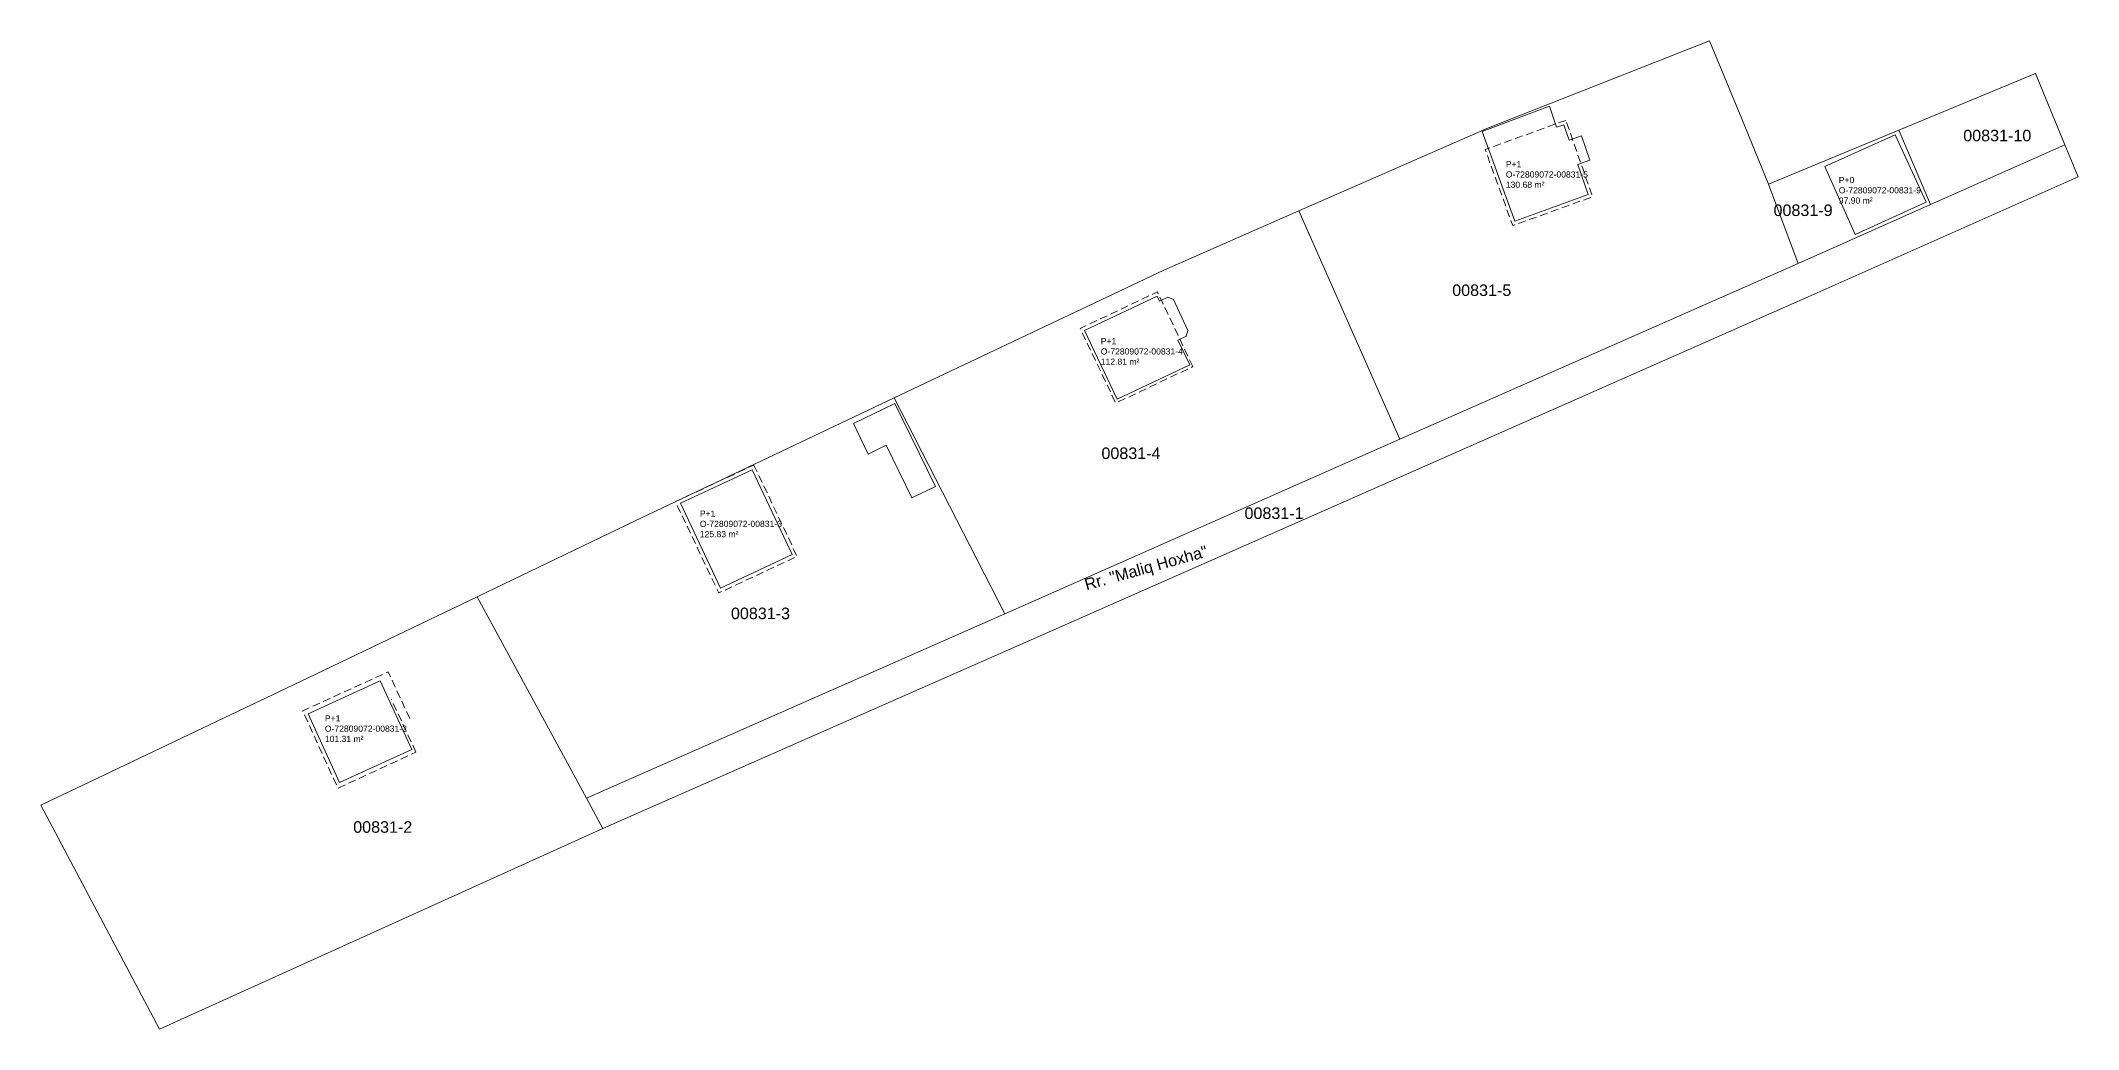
# Model space of a CAD drawing. Header units: metres. Extents: x 7507772 to 7508037, y 4699705 to 4699833.
import ezdxf

# ---------------------------------------------------------------- set-up
doc = ezdxf.new("R2010")
doc.units = ezdxf.units.M
doc.linetypes.add('DASHED', pattern=[0.75, 0.5, -0.25])
for name, color, linetype, lineweight in [('etazha', 7, 'Continuous', 0), ('Etazha 0 terasa', 6, 'Continuous', 0), ('kati 0', 1, 'Continuous', 0), ('Parcela kadastrale', 7, 'Continuous', 0), ('streha', 233, 'Continuous', 0)]:
    doc.layers.add(name, color=color, linetype=linetype, lineweight=lineweight)
doc.styles.get("Standard").update_dxf_attribs({"font": 'arial.ttf'})

msp = doc.modelspace()

# ---------------------------------------------------------------- linework, layer by layer
at = {"layer": 'Etazha 0 terasa', "flags": 128}
msp.add_lwpolyline([(7507888.57, 4699775.19), (7507883.3, 4699786), (7507877.91, 4699783.37), (7507879.82, 4699779.4), (7507882.17, 4699780.56), (7507885.51, 4699773.7), (7507888.57, 4699775.19)], dxfattribs=at)
at = {"layer": 'kati 0', "flags": 128}
for points, elevation in [([(7507971.07, 4699820.23), (7507972.67, 4699820.8), (7507973.74, 4699817.65), (7507972.19, 4699817.1), (7507973.54, 4699813.16), (7507963.97, 4699809.7), (7507959.74, 4699821.39), (7507968.5, 4699824.65), (7507969.42, 4699821.94), (7507970.35, 4699822.26)], 598.21), ([(7507920.14, 4699794.25), (7507921.67, 4699791.01), (7507912.21, 4699786.54), (7507907.97, 4699795.47), (7507917.43, 4699799.94), (7507917.74, 4699799.3), (7507918.82, 4699799.83), (7507919.54, 4699799.53), (7507919.82, 4699798.96), (7507919.82, 4699798.96), (7507921.17, 4699796.07), (7507921.44, 4699795.5), (7507921.22, 4699794.75)], 598.43), ([(7507864.72, 4699777.36), (7507855.38, 4699773.01), (7507860.6, 4699761.97), (7507869.94, 4699766.33)], 598.67)]:
    msp.add_lwpolyline(points, close=True, dxfattribs=dict(at, elevation=elevation))
msp.add_lwpolyline([(7508013.5, 4699820.96), (7508017.51, 4699812.17), (7508008.28, 4699807.96), (7508004.32, 4699816.83)], close=True, dxfattribs=at)
at = {"layer": 'kati 0', "elevation": 598.93, "flags": 128}
msp.add_lwpolyline([(7507816.33, 4699749.9), (7507806.95, 4699745.62), (7507811.02, 4699736.7), (7507820.43, 4699740.99), (7507816.33, 4699749.9)], dxfattribs=at)
at = {"layer": 'Parcela kadastrale', "flags": 128}
for points in [[(7507935.88, 4699811.04), (7507960.57, 4699821.85), (7507989.3, 4699833.18), (7507993.51, 4699823.01), (7507997.01, 4699814.53), (7508000.87, 4699804.21), (7507949.01, 4699781.35), (7507935.88, 4699811.04)], [(7508031.76, 4699828.9), (7508035.58, 4699819.66), (7508018.09, 4699811.87), (7508013.95, 4699821.54), (7508031.76, 4699828.9)], [(7508018.09, 4699811.87), (7508000.87, 4699804.21), (7507997.01, 4699814.53), (7508013.95, 4699821.54), (7508018.09, 4699811.87)], [(7508035.58, 4699819.66), (7508037.31, 4699815.49), (7508002.93, 4699800.21), (7507950.78, 4699777.2), (7507899.56, 4699754.61), (7507845.3, 4699730.71), (7507843.16, 4699734.66), (7507897.59, 4699758.65), (7507949.01, 4699781.35), (7508000.87, 4699804.21), (7508018.09, 4699811.87), (7508035.58, 4699819.66)], [(7507883.22, 4699786.73), (7507918.29, 4699803.34), (7507935.88, 4699811.04), (7507949.01, 4699781.35), (7507897.59, 4699758.65), (7507883.22, 4699786.73)], [(7507828.93, 4699760.86), (7507849.5, 4699770.75), (7507883.22, 4699786.73), (7507897.59, 4699758.65), (7507843.16, 4699734.66), (7507828.93, 4699760.86)], [(7507787.6, 4699704.59), (7507772.13, 4699733.73), (7507806.95, 4699750.3), (7507828.93, 4699760.86), (7507843.16, 4699734.66), (7507845.3, 4699730.71), (7507787.6, 4699704.59)]]:
    msp.add_lwpolyline(points, dxfattribs=at)
at = {"layer": 'streha', "linetype": 'DASHED', "ltscale": 2, "flags": 128}
for points, elevation in [([(7507970.62, 4699822.82), (7507960.12, 4699819.05), (7507963.71, 4699809.13), (7507974.1, 4699812.89)], 601.41), ([(7507922.08, 4699790.79), (7507917.47, 4699800.51), (7507907.42, 4699795.76), (7507912.04, 4699786.04)], 602.79), ([(7507864.95, 4699777.99), (7507870.57, 4699766.1), (7507860.37, 4699761.35), (7507854.75, 4699773.23)], 603.51)]:
    msp.add_lwpolyline(points, close=True, dxfattribs=dict(at, elevation=elevation))
at = {"layer": 'streha', "linetype": 'DASHED', "ltscale": 2, "elevation": 603.55, "flags": 128}
msp.add_lwpolyline([(7507820.16, 4699745), (7507817.36, 4699751.08), (7507806.23, 4699746.01), (7507810.81, 4699735.95), (7507820.96, 4699740.63)], dxfattribs=at)
at = {"layer": 'streha', "linetype": 'DASHED', "ltscale": 2, "flags": 128}
msp.add_lwpolyline([(7507820.96, 4699740.63), (7507817.78, 4699747.5)], dxfattribs=at)

# ---------------------------------------------------------------- texts
at = {"layer": 'etazha'}
msp.add_text('Rr. "Maliq Hoxha" ', height=1.5, rotation=15.5673, dxfattribs=at).set_placement((7507908.23, 4699761.68))
at = {"layer": 'Parcela kadastrale'}
for s, p in [('00831-10', (7508022.34, 4699820.1)), ('00831-9', (7507997.65, 4699810.38)), ('00831-5', (7507955.83, 4699799.98)), ('00831-4', (7507910.18, 4699778.77)), ('00831-1', (7507928.8, 4699770.97)), ('00831-3', (7507861.96, 4699757.94)), ('00831-2', (7507812.8, 4699730.15))]:
    msp.add_text(s, height=1.5, dxfattribs=at).set_placement(p)
at = {"layer": 'Parcela kadastrale', "char_height": 0.8, "width": 10.8078, "attachment_point": 1}
for s, insert in [('P+1  \\PO-72809072-00831-5  \\P130.68 m²', (7507962.81, 4699817.52)), ('P+0  \\PO-72809072-00831-9  \\P97.90 m²', (7508006.14, 4699815.46)), ('P+1  \\PO-72809072-00831-4\\P112.81 m²', (7507910.09, 4699794.5, 598.43)), ('P+1  \\PO-72809072-00831-3  \\P125.83 m²', (7507857.91, 4699772.07)), ('P+1  \\PO-72809072-00831-2  \\P101.31 m²', (7507809.11, 4699745.43))]:
    msp.add_mtext(s, dxfattribs=dict(at, insert=insert))

doc.saveas('drawing.dxf')
